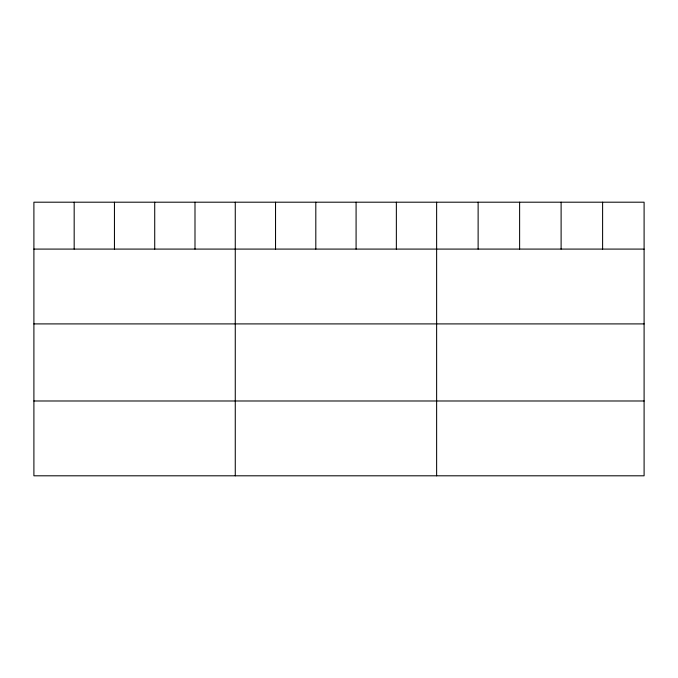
<?xml version="1.0" encoding="UTF-8"?>
<svg xmlns="http://www.w3.org/2000/svg" width="678" height="678" viewBox="0 0 678 678"><rect width="100%" height="100%" fill="white"/><g stroke="black" fill="none" stroke-linecap="round" stroke-linejoin="round"><path stroke-width="1.02" d="M644.1 249.089L644.1 475.803L33.9 475.803L33.9 202.197L644.1 202.197L644.1 249.089L33.9 249.089M33.9 323.906L644.1 323.906M33.9 400.986L644.1 400.986M602.606 202.197L602.606 249.089M561.113 202.197L561.113 249.089M519.619 202.197L519.619 249.089M478.126 202.197L478.126 249.089M436.632 202.197L436.632 475.803M396.359 202.197L396.359 249.089M356.086 202.197L356.086 249.089M315.812 202.197L315.812 249.089M275.539 202.197L275.539 249.089M235.266 202.197L235.266 475.803M194.993 202.197L194.993 249.089M154.72 202.197L154.72 249.089M114.446 202.197L114.446 249.089M74.173 202.197L74.173 249.089"/></g></svg>
